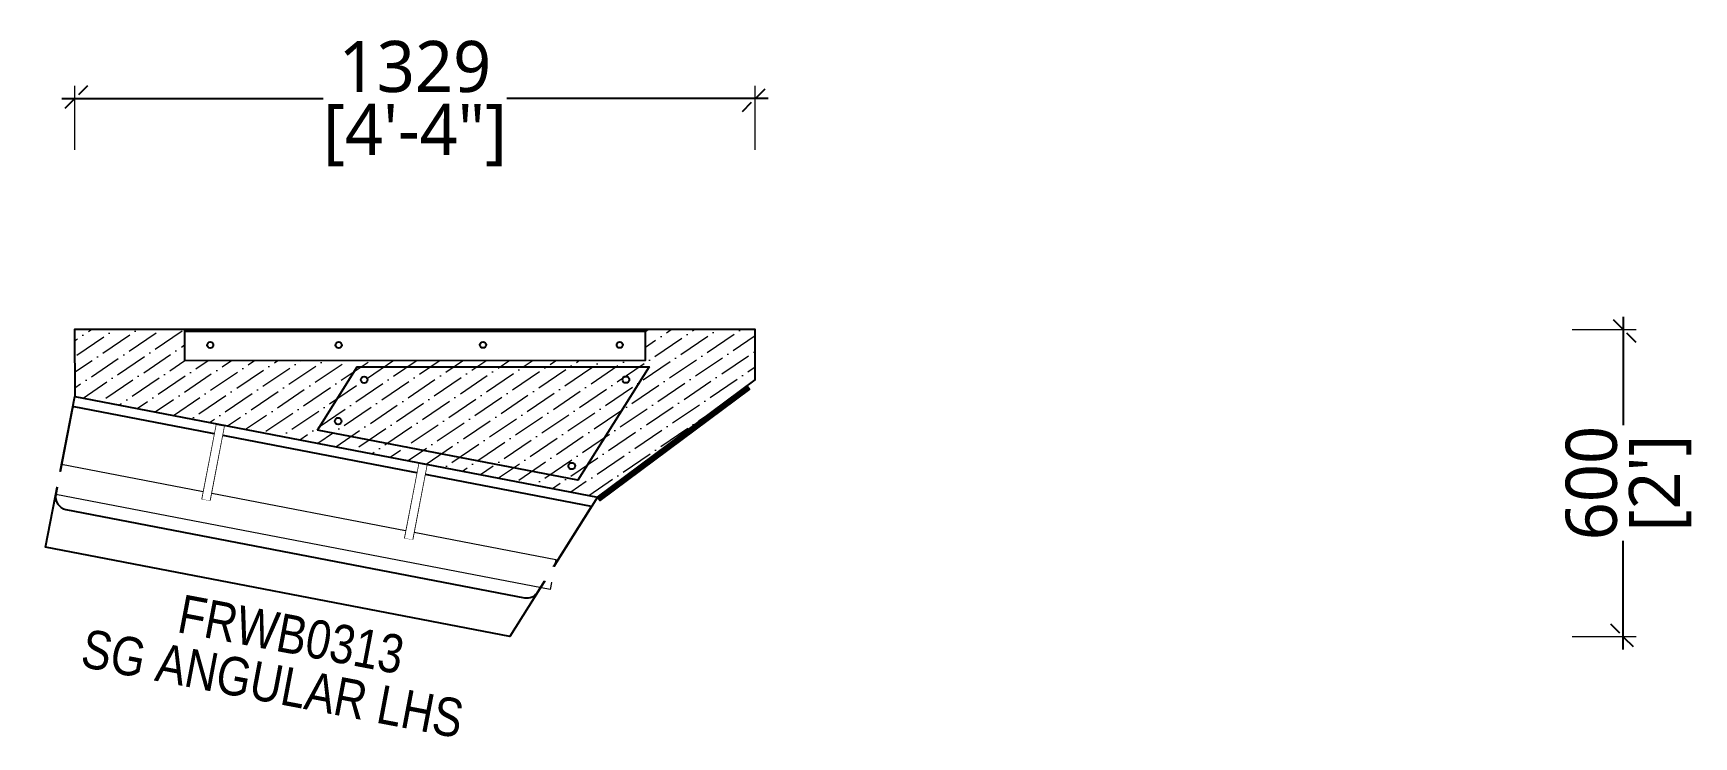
# Model space of a CAD drawing. Header units: millimetres. Extents: x 793 to 4036, y 388 to 1762.
import ezdxf

# ---------------------------------------------------------------- set-up
doc = ezdxf.new("R2010")
doc.units = ezdxf.units.MM
doc.set_wipeout_variables(frame=1)
doc.linetypes.add('DASHED', pattern=[0.75, 0.5, -0.25])
for name, color, linetype in [('dISPLAY UNIT', 5, 'Continuous'), ('Display unti', 24, 'Continuous'), ('Glass(extra clear)', 151, 'Continuous'), ('Mirror', 4, 'Continuous'), ('MS', 14, 'Continuous'), ('Plywood (Common)', 22, 'Continuous'), ('Re-cloud', 2, 'Continuous'), ('SS', 191, 'Continuous')]:
    doc.layers.add(name, color=color, linetype=linetype)
for name, color, linetype, lineweight in [('HATCH', 252, 'Continuous', 5), ('Reference lines', 252, 'Continuous', 0), ('Text', 250, 'Continuous', 13)]:
    doc.layers.add(name, color=color, linetype=linetype, lineweight=lineweight)
doc.styles.add('arial', font='ARIALN.TTF', dxfattribs={"height": 300})
doc.styles.add('WOT-PLAN', font='segoeuil.ttf', dxfattribs={"height": 100})
doc.dimstyles.new('WOT - 100', dxfattribs={"dimtxt": 100, "dimasz": 50, "dimexe": 25, "dimexo": 25, "dimgap": 10, "dimtad": 0, "dimdec": 0, "dimzin": 0, "dimdsep": 46, "dimtxsty": 'WOT-PLAN', "dimblk": 'OBLIQUE', "dimcen": 0.09, "dimdle": 25, "dimclrd": 151, "dimclre": 151, "dimclrt": 7, "dimadec": 0, "dimazin": 0, "dimtfac": 1, "dimtdec": 0, "dimtofl": 0, "dimtmove": 0, "dimatfit": 3, "dimldrblk": 'OPEN30', "dimfxl": 100, "dimfxlon": 1, "dimtolj": 1, "dimtzin": 0, "dimlwd": -1, "dimlwe": 5, "dimarcsym": 0})

# ---------------------------------------------------------------- blocks, each defined once
blk = doc.blocks.new('Wall unit plan')
at = {"layer": 'HATCH'}
h = blk.add_hatch(dxfattribs=at)
h.set_pattern_fill('ANSI36', color=256, scale=8)
h.set_pattern_definition([(45, (274900.72, -26744.083), (13.4703842, 49.3914087), [63.5, -12.7, 0, -12.7])])
h.paths.add_polyline_path([(56561.1, 10636.4), (56542.6, 10732.8), (56331.7, 10692.2), (56343, 10633.5), (55459.4, 10462.9), (55448, 10522.1), (55237.1, 10481.5), (55261.9, 10353.4), (56301.8, 10353.4)])
at = {"layer": 'HATCH', "ltscale": 0.5}
h = blk.add_hatch(dxfattribs=at)
h.set_pattern_fill('ANSI31', color=256, angle=81.4323)
h.set_pattern_definition([(126.43234987, (72286.56887, 79393.85085), (-0.10056982723, -0.07423415555), [])])
h.paths.add_polyline_path([(56301.8, 10353.4), (56547.7, 10621.8), (56553.5, 10616.2), (56307.6, 10347.9)])
at = {"layer": 'HATCH'}
h = blk.add_hatch(color=256, dxfattribs=at)
h.dxf.hatch_style = 1
h.paths.add_polyline_path([(55246.9, 10173.4), (56260, 10173.4), (56260, 10203.4), (55246.9, 10203.4)])
h.paths.add_polyline_path([(55544.4, 10353.4), (55559.4, 10353.4), (55559.4, 10203.4), (55544.4, 10203.4)])
h.paths.add_polyline_path([(55947.5, 10353.4), (55962.5, 10353.4), (55962.5, 10203.4), (55947.5, 10203.4)])
at = {"layer": 'Display unti', "color": 251}
blk.add_lwpolyline([(55739.9, 10378.4), (55792.7, 10514.1), (56352.7, 10622.2), (56257.9, 10378.4), (55739.9, 10378.4)], dxfattribs=at)
at = {"layer": 'Display unti', "color": 24}
blk.add_lwpolyline([(56301.8, 10353.4), (56185.1, 10053.4), (55261.9, 10053.4), (55261.9, 10353.4), (56301.8, 10353.4)], dxfattribs=at)
at = {"layer": 'Display unti', "color": 251}
for centre in [(56313, 10589), (55811, 10492.2), (55776.5, 10403.4), (56240.8, 10403.4)]:
    blk.add_circle(centre, 6.49, dxfattribs=at)
at = {"layer": 'Glass(extra clear)', "color": 4}
blk.add_lwpolyline([(56294, 10333.4), (55264.9, 10333.4, 0.414214), (55261.9, 10330.4), (55261.9, 10158.4, 0.414214), (55286.9, 10133.4), (56199.1, 10133.4, 0.309288), (56222.4, 10149.3)], format="xyb", close=True, dxfattribs=at)
at = {"layer": 'Mirror'}
blk.add_lwpolyline([(56301.8, 10353.4), (56547.7, 10621.8), (56553.5, 10616.2), (56307.6, 10347.9), (56301.8, 10353.4)], dxfattribs=at)
at = {"layer": 'MS', "color": 251}
blk.add_lwpolyline([(55448, 10521.9), (55459.4, 10462.9), (56343, 10633.5), (56331.7, 10692.4), (55448, 10521.9)], dxfattribs=at)
at = {"layer": 'MS'}
blk.add_lwpolyline([(55448.6, 10518.9), (56332.2, 10689.4)], dxfattribs=at)
at = {"layer": 'MS', "color": 251}
for centre in [(56288.3, 10653.4), (56026.1, 10602.9), (55749.3, 10549.4), (55502.8, 10501.9)]:
    blk.add_circle(centre, 6, dxfattribs=at)
at = {"layer": 'Reference lines', "color": 20}
blk.add_lwpolyline([(55261.9, 10158.4), (55261.9, 10218.4), (56245, 10218.4), (56245, 10158.4), (55261.9, 10158.4)], dxfattribs=at)
blk.add_wipeout([(55246.9, 10173.4), (56260, 10173.4), (56260, 10203.4), (55246.9, 10203.4)]).dxf.layer = 'SS'
at = {"layer": 'HATCH'}
for points in [[(55544.4, 10353.4), (55559.4, 10353.4), (55559.4, 10203.4), (55544.4, 10203.4)], [(55947.5, 10353.4), (55962.5, 10353.4), (55962.5, 10203.4), (55947.5, 10203.4)]]:
    blk.add_lwpolyline(points, close=True, dxfattribs=at)
for points in [[(55544.4, 10353.4), (55559.4, 10353.4), (55559.4, 10203.4), (55544.4, 10203.4)], [(55947.5, 10353.4), (55962.5, 10353.4), (55962.5, 10203.4), (55947.5, 10203.4)]]:
    blk.add_wipeout(points).dxf.layer = 'SS'
at = {"layer": 'dISPLAY UNIT'}
blk.add_lwpolyline([(56301.8, 10353.4), (56561.1, 10636.4), (56542.6, 10732.8), (55237.1, 10481.5), (55261.9, 10353.4), (56301.8, 10353.4)], dxfattribs=at)
blk = doc.blocks.new('A$C9e5992b0')
at = {"layer": 'Re-cloud', "rotation": 259.1036126285773}
blk.add_blockref('Wall unit plan', (-163.4, 55487.2), dxfattribs=at)
at = {"layer": 'Text', "color": 0, "char_height": 75.058, "width": 1223.572, "attachment_point": 3, "rotation": 259.2551, "style": 'arial'}
for s, insert in [('{\\C251;\\c6710371;SG ANGULAR LHS}', (-1037.1, -1499.8)), ('{\\C251;\\c6710371;FRWB0313}', (-912.1, -1383.6))]:
    blk.add_mtext(s, dxfattribs=dict(at, insert=insert))
blk = doc.blocks.new('_Oblique')
at = {"color": 0, "linetype": 'ByBlock', "lineweight": -2}
blk.add_line((-0.5, -0.5), (0.5, 0.5), dxfattribs=at)
blk = doc.blocks.new('*D10')
at = {"color": 151, "lineweight": 5, "ltscale": 30, "transparency": 16777216}
for p, q in [((874.1, 1534.3), (874.1, 1659.3)), ((2203.4, 1534.3), (2203.4, 1659.3))]:
    blk.add_line(p, q, dxfattribs=at)
at = {"color": 151, "ltscale": 30, "transparency": 16777216}
for p, q in [((849.1, 1634.3), (1359.6, 1634.3)), ((2228.4, 1634.3), (1717.9, 1634.3))]:
    blk.add_line(p, q, dxfattribs=at)
at = {"layer": 'Defpoints', "color": 0, "linetype": 'DASHED', "ltscale": 30, "transparency": 16777216}
for p in [(2203.4, 1634.3), (874.1, 1117.9), (2203.4, 1134.1)]:
    blk.add_point(p, dxfattribs=at)
at = {"color": 151, "linetype": 'DASHED', "ltscale": 30, "transparency": 16777216, "xscale": 50, "yscale": 50, "zscale": 50, "rotation": 180}
blk.add_blockref('_Oblique', (874.1, 1634.3), dxfattribs=at)
at = {"color": 151, "linetype": 'DASHED', "ltscale": 30, "transparency": 16777216, "xscale": 50, "yscale": 50, "zscale": 50}
blk.add_blockref('_Oblique', (2203.4, 1634.3), dxfattribs=at)
at = {"color": 7, "linetype": 'DASHED', "lineweight": -2, "ltscale": 30, "transparency": 16777216, "char_height": 100, "attachment_point": 5, "style": 'WOT-PLAN'}
for s, insert in [('\\A1;1329', (1538.7, 1696.3)), ('\\A1;[4\'-4"]', (1538.7, 1562.9))]:
    blk.add_mtext(s, dxfattribs=dict(at, insert=insert))
blk = doc.blocks.new('_Open30')
at = {"color": 0, "linetype": 'ByBlock', "lineweight": -2}
for p, q in [((-1, 0.268), (0, 0)), ((0, 0), (-1, -0.268)), ((0, 0), (-1, 0))]:
    blk.add_line(p, q, dxfattribs=at)
blk = doc.blocks.new('*D9')
at = {"color": 151, "ltscale": 30, "transparency": 16777216}
for p, q in [((3898.5, 1208.2), (3898.5, 996.2)), ((3898.5, 558.6), (3898.5, 770.6))]:
    blk.add_line(p, q, dxfattribs=at)
at = {"color": 151, "lineweight": 5, "ltscale": 30, "transparency": 16777216}
for p, q in [((3798.5, 1183.2), (3923.5, 1183.2)), ((3798.5, 583.6), (3923.5, 583.6))]:
    blk.add_line(p, q, dxfattribs=at)
at = {"layer": 'Defpoints', "color": 0, "linetype": 'DASHED', "ltscale": 30, "transparency": 16777216}
for p in [(2683.1, 1183.2), (3898.5, 1183.2), (2682.8, 583.6)]:
    blk.add_point(p, dxfattribs=at)
at = {"color": 151, "linetype": 'DASHED', "ltscale": 30, "transparency": 16777216, "xscale": 50, "yscale": 50, "zscale": 50}
for p, rotation in [((3898.5, 1183.2), 90), ((3898.5, 583.6), 270)]:
    blk.add_blockref('_Oblique', p, dxfattribs=dict(at, rotation=rotation))
at = {"color": 7, "linetype": 'DASHED', "lineweight": -2, "ltscale": 30, "transparency": 16777216, "char_height": 100, "attachment_point": 5, "rotation": 90, "style": 'WOT-PLAN'}
for s, insert in [('\\A1;600', (3836.8, 883.4)), ("\\A1;[2']", (3970.7, 883.4))]:
    blk.add_mtext(s, dxfattribs=dict(at, insert=insert))

msp = doc.modelspace()

# ---------------------------------------------------------------- block references
at = {"layer": 'Plywood (Common)', "rotation": 90}
msp.add_blockref('A$C9e5992b0', (138.6, 1495.7), dxfattribs=at)

# ---------------------------------------------------------------- dimensions: what is measured, and where the dimension line sits
at = {"linetype": 'DASHED', "lineweight": -2, "ltscale": 30}
dim = msp.add_linear_dim(base=(3898.5, 1183.2), p1=(2682.8, 583.6), p2=(2683.1, 1183.2), angle=90, dimstyle='WOT - 100', override={"dimpost": '\\X', "dimblk1": 'Oblique', "dimblk2": 'Oblique', "dimtmove": 1, "dimatfit": 2}, dxfattribs=at)
dim.commit()
dim.dimension.update_dxf_attribs({"geometry": '*D9', "text_midpoint": (3898.5, 883.4)})

# ---------------------------------------------------------------- next in the draw order: dimensions: what is measured, and where the dimension line sits
dim = msp.add_linear_dim(base=(2203.4, 1634.3), p1=(874.1, 1117.9), p2=(2203.4, 1134.1), dimstyle='WOT - 100', override={"dimpost": '\\X', "dimblk1": 'Oblique', "dimblk2": 'Oblique', "dimtmove": 1, "dimatfit": 2}, dxfattribs=at)
dim.commit()
dim.dimension.update_dxf_attribs({"geometry": '*D10', "text_midpoint": (1538.7, 1634.3)})

doc.saveas('drawing.dxf')
